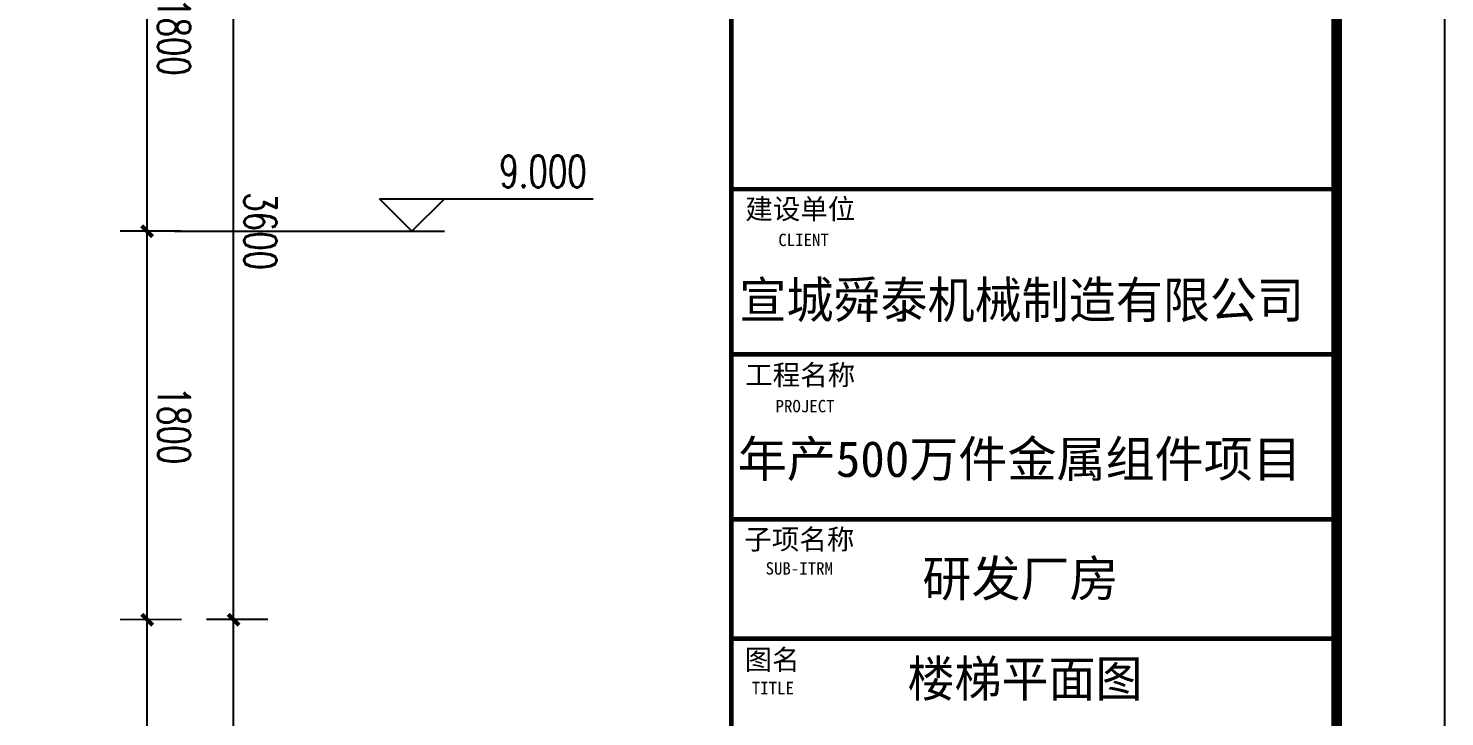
# Model space of a CAD drawing. Extents: x -522490 to 417652, y 450811 to 1108047.
# Drawn here: x 381340 to 387902, y 483095 to 486285 of the extents above; entities that cross this region are included whole.
import ezdxf

# ---------------------------------------------------------------- set-up
doc = ezdxf.new("R2010")
doc.units = 0
doc.header["$LTSCALE"] = 1000
doc.header["$MEASUREMENT"] = 0
for name, color, linetype in [('46', 7, 'Continuous'), ('DIM_ELEV', 3, 'Continuous'), ('PUB_DIM', 3, 'Continuous'), ('PUB_TEXT', 7, 'Continuous'), ('PUB_TITLE', 4, 'Continuous'), ('sytq', 4, 'Continuous')]:
    doc.layers.add(name, color=color, linetype=linetype)
doc.styles.add('-黑体', font='', dxfattribs={"width": 0.8})
doc.styles.add('_TCH_DIM', font='SIMPLEX', dxfattribs={"bigfont": 'GBCBIG'})
doc.styles.add('_TCH_DIM_T3', font='SIMPLEX', dxfattribs={"width": 0.705882, "bigfont": 'GBCBIG'})
doc.styles.add('STYLE-黑体', font='simhei.ttf')
doc.styles.add('TQ', font='')
doc.styles.get('-黑体').set_extended_font_data('Microsoft YaHei')
doc.styles.get('TQ').set_extended_font_data('SimSun')
doc.dimstyles.new('_TCH_ARCH&&50', dxfattribs={"dimtxt": 148.75, "dimasz": 50, "dimexe": 125, "dimexo": 150, "dimgap": 50, "dimtad": 1, "dimdec": 0, "dimzin": 0, "dimdsep": 46, "dimtxsty": '_TCH_DIM_T3', "dimblk": 'ARCHTICK', "dimcen": 0.09, "dimclrt": 7, "dimazin": 2, "dimtfac": 1, "dimtdec": 0, "dimtix": 1, "dimtmove": 2, "dimatfit": 3, "dimfxl": 0, "dimtolj": 1, "dimtzin": 0, "dimarcsym": 0})

# ---------------------------------------------------------------- blocks, each defined once
blk = doc.blocks.new('_ArchTick')
at = {"color": 0, "linetype": 'ByBlock', "const_width": 0.4}
blk.add_lwpolyline([(-0.5, -0.5), (0.5, 0.5)], dxfattribs=at)
blk = doc.blocks.new('*D152')
at = {"layer": 'Defpoints', "color": 0}
for p in [(382290.7, 487145.2), (382599, 487145.2), (382599.6, 483545.1)]:
    blk.add_point(p, dxfattribs=at)
at = {"layer": 'PUB_DIM', "color": 0, "lineweight": -2}
for p, q in [((382449, 487145.2), (382165.7, 487145.1)), ((382291.4, 483545), (382290.7, 487145.2)), ((382449.6, 483545), (382166.4, 483545))]:
    blk.add_line(p, q, dxfattribs=at)
at = {"layer": 'PUB_DIM', "color": 0, "lineweight": -2, "xscale": 50, "yscale": 50, "zscale": 50}
for p, rotation in [((382290.7, 487145.2), 90.01030878930725), ((382291.4, 483545), 270.0103087893073)]:
    blk.add_blockref('_ArchTick', p, dxfattribs=dict(at, rotation=rotation))
at = {"layer": 'PUB_DIM', "color": 7, "insert": (382415.4, 485345.1), "char_height": 148.75, "attachment_point": 5, "rotation": 270.01031, "style": '_TCH_DIM_T3'}
blk.add_mtext('\\A1;3600', dxfattribs=at)
blk = doc.blocks.new('*D153')
at = {"layer": 'Defpoints', "color": 0}
for p in [(382291.4, 483545), (382599.6, 483545.1), (382600.3, 479945.2)]:
    blk.add_point(p, dxfattribs=at)
at = {"layer": 'PUB_DIM', "color": 0, "lineweight": -2}
for p, q in [((382449.6, 483545), (382166.4, 483545)), ((382292, 479945.1), (382291.4, 483545)), ((382450.3, 479945.2), (382167, 479945.1))]:
    blk.add_line(p, q, dxfattribs=at)
at = {"layer": 'PUB_DIM', "color": 0, "lineweight": -2, "xscale": 50, "yscale": 50, "zscale": 50}
for p, rotation in [((382291.4, 483545), 90.01030878930712), ((382292, 479945.1), 270.0103087893071)]:
    blk.add_blockref('_ArchTick', p, dxfattribs=dict(at, rotation=rotation))
at = {"layer": 'PUB_DIM', "color": 7, "insert": (382416.1, 481745.1), "char_height": 148.75, "attachment_point": 5, "rotation": 270.01031, "style": '_TCH_DIM_T3'}
blk.add_mtext('\\A1;3600', dxfattribs=at)
blk = doc.blocks.new('*D160')
at = {"layer": 'Defpoints', "color": 0}
for p in [(381890.7, 487145.1), (382199, 487145.1), (382199.3, 485344.9)]:
    blk.add_point(p, dxfattribs=at)
at = {"layer": 'PUB_DIM', "color": 0, "lineweight": -2}
for p, q in [((382049, 487145.1), (381765.7, 487145)), ((381891, 485344.8), (381890.7, 487145.1)), ((382049.3, 485344.8), (381766, 485344.8))]:
    blk.add_line(p, q, dxfattribs=at)
at = {"layer": 'PUB_DIM', "color": 0, "lineweight": -2, "xscale": 50, "yscale": 50, "zscale": 50}
for p, rotation in [((381890.7, 487145.1), 90.01030878819267), ((381891, 485344.8), 270.0103087881927)]:
    blk.add_blockref('_ArchTick', p, dxfattribs=dict(at, rotation=rotation))
at = {"layer": 'PUB_DIM', "color": 7, "insert": (382015.3, 486245), "char_height": 148.75, "attachment_point": 5, "rotation": 270.01031, "style": '_TCH_DIM_T3'}
blk.add_mtext('\\A1;1800', dxfattribs=at)
blk = doc.blocks.new('*D161')
at = {"layer": 'Defpoints', "color": 0}
for p in [(381891, 485344.8), (382199.3, 485344.9), (382199.6, 483545)]:
    blk.add_point(p, dxfattribs=at)
at = {"layer": 'PUB_DIM', "color": 0, "lineweight": -2}
for p, q in [((382049.3, 485344.8), (381766, 485344.8)), ((381891.4, 483544.9), (381891, 485344.8)), ((382049.6, 483545), (381766.4, 483544.9))]:
    blk.add_line(p, q, dxfattribs=at)
at = {"layer": 'PUB_DIM', "color": 0, "lineweight": -2, "xscale": 50, "yscale": 50, "zscale": 50}
for p, rotation in [((381891, 485344.8), 90.0103087881928), ((381891.4, 483544.9), 270.0103087881928)]:
    blk.add_blockref('_ArchTick', p, dxfattribs=dict(at, rotation=rotation))
at = {"layer": 'PUB_DIM', "color": 7, "insert": (382015.6, 484444.9), "char_height": 148.75, "attachment_point": 5, "rotation": 270.01031, "style": '_TCH_DIM_T3'}
blk.add_mtext('\\A1;1800', dxfattribs=at)
blk = doc.blocks.new('*D162')
at = {"layer": 'Defpoints', "color": 0}
for p in [(381891.4, 483544.9), (382199.6, 483545), (382199.9, 481744.8)]:
    blk.add_point(p, dxfattribs=at)
at = {"layer": 'PUB_DIM', "color": 0, "lineweight": -2}
for p, q in [((382049.6, 483545), (381766.4, 483544.9)), ((381891.7, 481744.8), (381891.4, 483544.9)), ((382049.9, 481744.8), (381766.7, 481744.8))]:
    blk.add_line(p, q, dxfattribs=at)
at = {"layer": 'PUB_DIM', "color": 0, "lineweight": -2, "xscale": 50, "yscale": 50, "zscale": 50}
for p, rotation in [((381891.4, 483544.9), 90.01030878819138), ((381891.7, 481744.8), 270.0103087881914)]:
    blk.add_blockref('_ArchTick', p, dxfattribs=dict(at, rotation=rotation))
at = {"layer": 'PUB_DIM', "color": 7, "insert": (382015.9, 482644.9), "char_height": 148.75, "attachment_point": 5, "rotation": 270.01031, "style": '_TCH_DIM_T3'}
blk.add_mtext('\\A1;1800', dxfattribs=at)

msp = doc.modelspace()

# ---------------------------------------------------------------- linework, layer by layer
at = {"layer": 'DIM_ELEV'}
for p, q in [((383118, 485345), (382968, 485495)), ((382968, 485495), (383957.5, 485495)), ((383118, 485345), (383268, 485495)), ((382017, 485345), (382992.3, 485345)), ((382368, 485345), (383268, 485345))]:
    msp.add_line(p, q, dxfattribs=at)
at = {"layer": 'PUB_TITLE'}
msp.add_lwpolyline([(343352.5, 474331.1), (387902.5, 474331.1), (387902.5, 495331.1), (343352.5, 495331.1)], close=True, dxfattribs=at)
at = {"layer": 'PUB_TITLE', "const_width": 50}
msp.add_lwpolyline([(344602.5, 474831.1), (387402.5, 474831.1), (387402.5, 494831.1), (344602.5, 494831.1)], close=True, dxfattribs=at)
at = {"layer": 'PUB_TITLE', "lineweight": 40, "const_width": 21.2}
for points in [[(384597.5, 494831.1), (384597.5, 474831.1)], [(384597.5, 485539.6), (387402.5, 485539.6)], [(384597.5, 484774.6), (387402.5, 484774.6)], [(384597.5, 484009.6), (387402.5, 484009.6)], [(384597.5, 483457.1), (387402.5, 483457.1)]]:
    msp.add_lwpolyline(points, dxfattribs=at)

# ---------------------------------------------------------------- texts
at = {"layer": '46', "linetype": 'Continuous', "style": '-黑体', "width": 0.95}
for s, height, p in [('宣城舜泰机械制造有限公司', 168.248, (384634.7, 484942.3)), ('楼梯平面图  ', 168.04, (385413.8, 483187.4))]:
    msp.add_text(s, height=height, dxfattribs=at).set_placement(p)
at = {"layer": 'PUB_TEXT', "style": '_TCH_DIM', "width": 0.705882}
msp.add_text('9.000', height=148.75, dxfattribs=at).set_placement((383522.5, 485547.5))
at = {"layer": 'PUB_TEXT', "attachment_point": 1, "style": 'TQ'}
for s, insert, char_height, width in [('建设单位', (384662.2, 485494.7), 93.5, 555.9), ('CLIENT', (384815.2, 485333.2), 57.37, 1199.775), ('工程名称', (384661.4, 484725.6), 93.5, 555.9), ('PROJECT', (384802.5, 484563.1), 57.37, 1199.775), ('子项名称', (384657.4, 483964), 93.5, 555.9), ('SUB-ITRM', (384756.2, 483811.1), 57.37, 1199.775), ('图名', (384658.9, 483406.7), 93.5, 555.9), ('TITLE', (384692.3, 483256.9), 57.37, 1199.775)]:
    msp.add_mtext(s, dxfattribs=dict(at, insert=insert, char_height=char_height, width=width))
at = {"layer": 'sytq', "color": 7, "style": 'STYLE-黑体'}
for s, height, p in [('年产500万件金属组件项目', 166.667, (384627.1, 484206.4)), ('研发厂房', 166.67, (385482.5, 483652.5))]:
    msp.add_text(s, height=height, dxfattribs=at).set_placement(p)

# ---------------------------------------------------------------- dimensions: what is measured, and where the dimension line sits
at = {"layer": 'PUB_DIM'}
for p1, p2, picture, middle in [((382199.3, 485344.9), (382199, 487145.1), '*D160', (382015.3, 486245)), ((382599.6, 483545.1), (382599, 487145.2), '*D152', (382415.4, 485345.1)), ((382199.6, 483545), (382199.3, 485344.9), '*D161', (382015.6, 484444.9)), ((382199.9, 481744.8), (382199.6, 483545), '*D162', (382015.9, 482644.9)), ((382600.3, 479945.2), (382599.6, 483545.1), '*D153', (382416.1, 481745.1))]:
    dim = msp.add_aligned_dim(p1=p1, p2=p2, distance=308.3, dimstyle='_TCH_ARCH&&50', dxfattribs=at)
    dim.commit()
    dim.dimension.update_dxf_attribs({"geometry": picture, "text_midpoint": middle})

doc.saveas('drawing.dxf')
